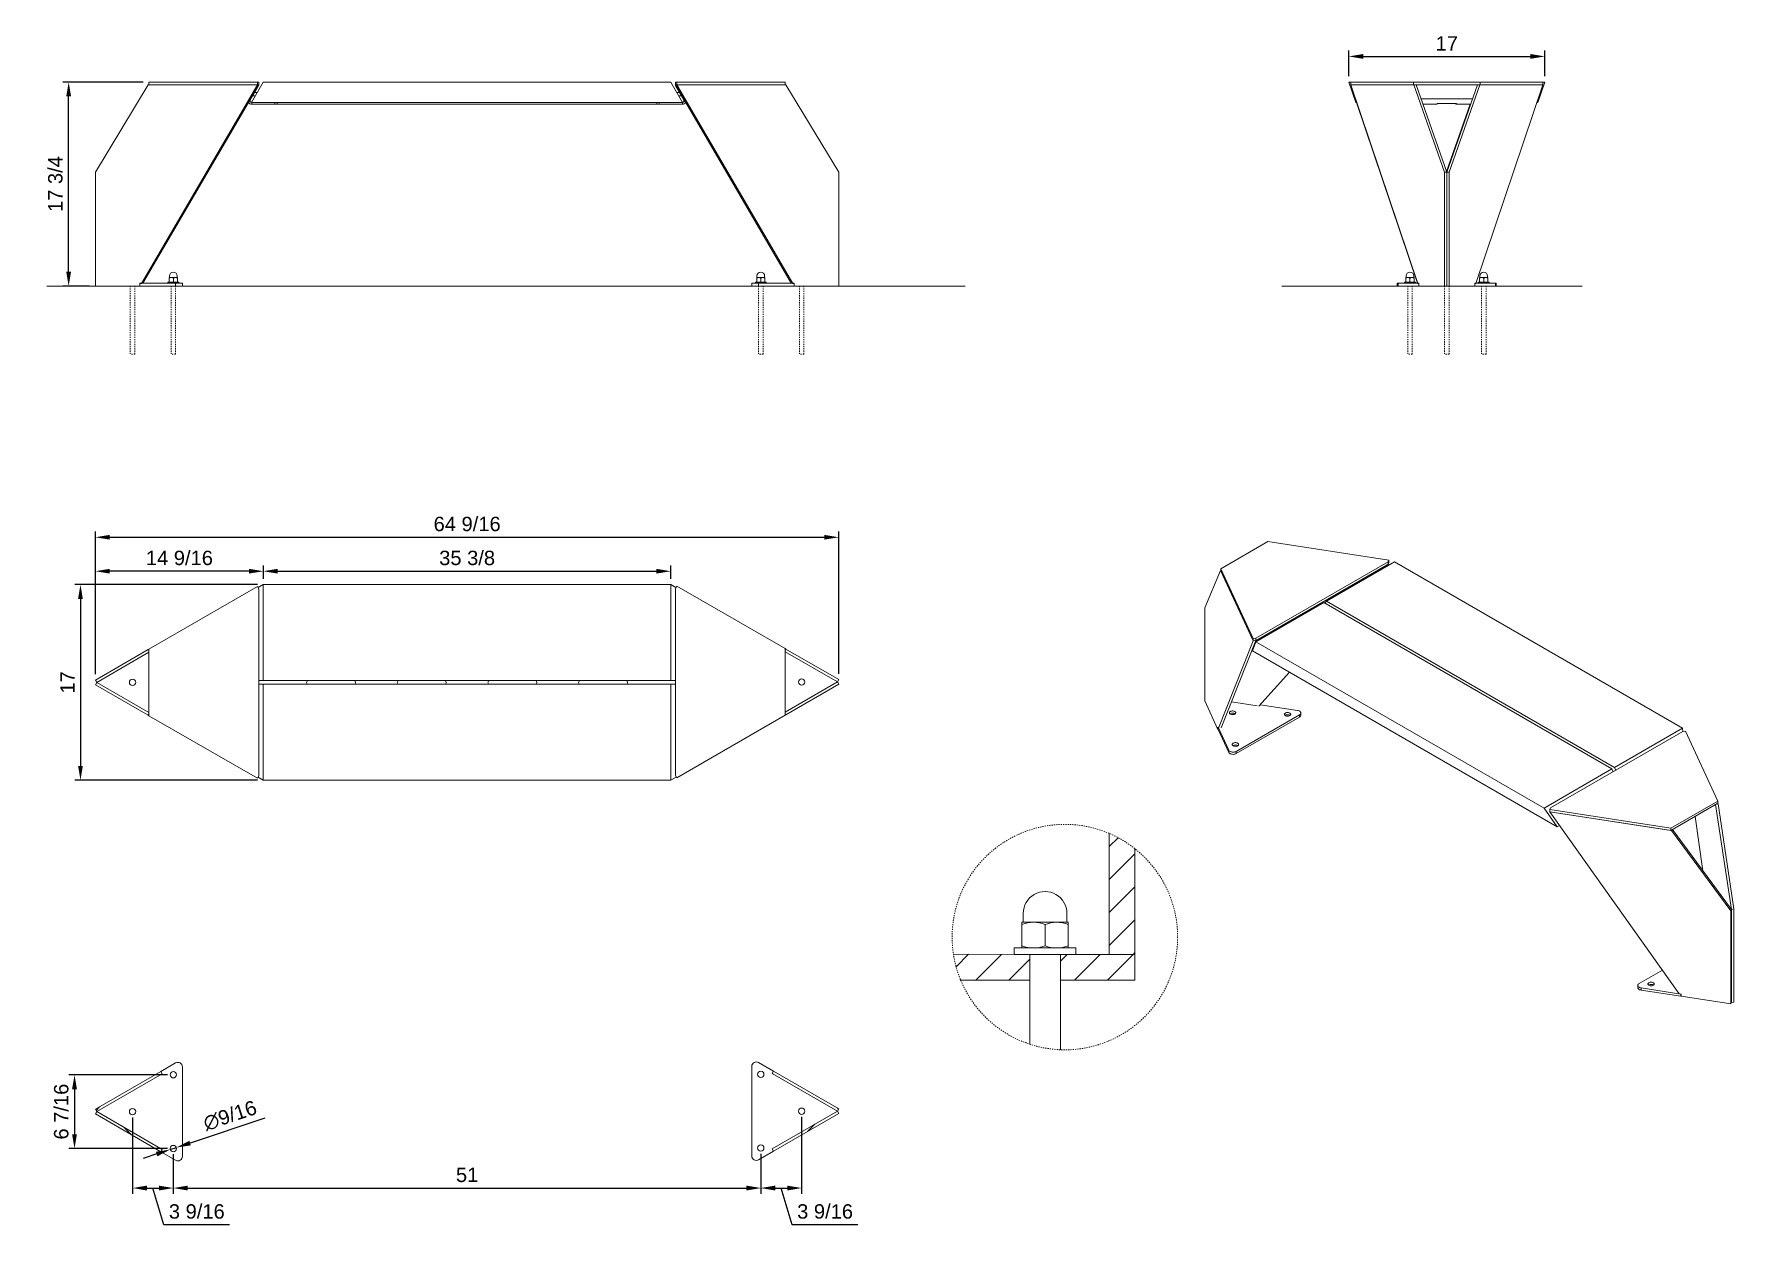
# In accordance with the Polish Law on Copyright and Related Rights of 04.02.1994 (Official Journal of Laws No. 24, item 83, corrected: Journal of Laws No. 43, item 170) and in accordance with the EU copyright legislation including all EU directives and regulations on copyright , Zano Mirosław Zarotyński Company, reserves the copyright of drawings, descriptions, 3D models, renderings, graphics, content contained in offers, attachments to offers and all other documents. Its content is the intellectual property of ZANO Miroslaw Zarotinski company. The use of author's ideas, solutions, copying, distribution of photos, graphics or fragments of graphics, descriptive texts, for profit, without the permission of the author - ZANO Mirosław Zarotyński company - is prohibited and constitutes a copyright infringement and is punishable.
# Model space of a CAD drawing. Header units: inches. Extents: x 1 to 148, y 4 to 108.
import ezdxf

# ---------------------------------------------------------------- set-up
doc = ezdxf.new("R2010")
doc.units = ezdxf.units.IN
doc.linetypes.add('HIDDEN', pattern=[1.905, 1.27, -0.635])
for name, color, linetype, lineweight in [('ZANO_R', 7, 'Continuous', 0), ('ZANO_R_przerywana', 250, 'HIDDEN', 0), ('ZANO_W', 1, 'Continuous', 0)]:
    doc.layers.add(name, color=color, linetype=linetype, lineweight=lineweight)
doc.styles.get("Standard").update_dxf_attribs({"font": 'arial.ttf'})
doc.dimstyles.new('amerykanie', dxfattribs={"dimtxt": 50, "dimasz": 50, "dimexe": 0.5, "dimexo": 0.5, "dimgap": 1, "dimtad": 1, "dimdec": 0, "dimzin": 0, "dimlunit": 5, "dimtxsty": 'Standard', "dimcen": 0.09, "dimclrd": 1, "dimclre": 1, "dimclrt": 1, "dimazin": 0, "dimtfac": 1, "dimtdec": 0, "dimtmove": 0, "dimatfit": 3, "dimfxl": 1, "dimtzin": 0, "dimarcsym": 1})
pattern_1 = [(45, (-6.725, -6.371), (-7.9546, 7.9546), []), (45, (-4.074, -6.371), (-7.9546, 7.9546), []), (45, (-1.422, -6.371), (-7.9546, 7.9546), []), (45, (1.229, -6.371), (-7.9546, 7.9546), [])]
pattern_2 = [(135, (-6.725, -6.371), (-7.9546, -7.9546), []), (135, (-6.725, -3.72), (-7.9546, -7.9546), []), (135, (-6.725, -1.068), (-7.9546, -7.9546), []), (135, (-6.725, 1.583), (-7.9546, -7.9546), [])]

# ---------------------------------------------------------------- blocks, each defined once
blk = doc.blocks.new('*D358')
at = {"layer": 'ZANO_W', "color": 1, "lineweight": -2}
for p, q in [((10.16, 103.71), (3.18, 103.71)), ((3.68, 87.24), (3.68, 102.46)), ((5.5, 85.99), (3.18, 85.99))]:
    blk.add_line(p, q, dxfattribs=at)
at = {"layer": 'ZANO_W', "color": 1}
for points in [[(3.89, 102.46), (3.47, 102.46), (3.68, 103.71)], [(3.47, 87.24), (3.89, 87.24), (3.68, 85.99)]]:
    blk.add_solid(points, dxfattribs=at)
at = {"layer": 'ZANO_W', "color": 1, "insert": (2.53, 94.85), "char_height": 1.25, "attachment_point": 5, "rotation": 90}
blk.add_mtext('17 3/4', dxfattribs=at)
blk = doc.blocks.new('*D359')
at = {"layer": 'ZANO_W', "color": 1, "lineweight": -2}
for p, q in [((20.59, 60.56), (20.59, 61.71)), ((21.84, 61.21), (54.73, 61.21)), ((55.98, 60.56), (55.98, 61.71))]:
    blk.add_line(p, q, dxfattribs=at)
at = {"layer": 'ZANO_W', "color": 1}
for points in [[(21.84, 61.42), (21.84, 61.01), (20.59, 61.21)], [(54.73, 61.01), (54.73, 61.42), (55.98, 61.21)]]:
    blk.add_solid(points, dxfattribs=at)
at = {"layer": 'ZANO_W', "color": 1, "insert": (38.29, 62.36), "char_height": 1.25, "attachment_point": 5}
blk.add_mtext('35 3/8', dxfattribs=at)
blk = doc.blocks.new('*D360')
at = {"layer": 'ZANO_W', "color": 1, "lineweight": -2}
for p, q in [((6, 52.26), (6, 64.66)), ((7.25, 64.16), (69.32, 64.16)), ((70.57, 52.3), (70.57, 64.66))]:
    blk.add_line(p, q, dxfattribs=at)
at = {"layer": 'ZANO_W', "color": 1}
for points in [[(7.25, 64.37), (7.25, 63.96), (6, 64.16)], [(69.32, 63.96), (69.32, 64.37), (70.57, 64.16)]]:
    blk.add_solid(points, dxfattribs=at)
at = {"layer": 'ZANO_W', "color": 1, "insert": (38.29, 65.31), "char_height": 1.25, "attachment_point": 5}
blk.add_mtext('64 9/16', dxfattribs=at)
blk = doc.blocks.new('*D361')
at = {"layer": 'ZANO_W', "color": 1, "lineweight": -2}
for p, q in [((20.09, 60.06), (4.21, 60.06)), ((4.71, 58.81), (4.71, 44.3)), ((20.09, 43.05), (4.21, 43.05))]:
    blk.add_line(p, q, dxfattribs=at)
at = {"layer": 'ZANO_W', "color": 1}
for points in [[(4.91, 58.81), (4.5, 58.81), (4.71, 60.06)], [(4.5, 44.3), (4.91, 44.3), (4.71, 43.05)]]:
    blk.add_solid(points, dxfattribs=at)
at = {"layer": 'ZANO_W', "color": 1, "insert": (3.58, 51.55), "char_height": 1.25, "attachment_point": 5, "rotation": 90}
blk.add_mtext('17', dxfattribs=at)
blk = doc.blocks.new('*D362')
at = {"layer": 'ZANO_W', "color": 1, "lineweight": -2}
for p, q in [((20.73, 13.68), (14.22, 11.53)), ((11.33, 10.58), (10.14, 10.19)), ((12.51, 10.97), (13.04, 11.14))]:
    blk.add_line(p, q, dxfattribs=at)
at = {"layer": 'ZANO_W', "color": 1}
for points in [[(11.39, 10.38), (11.26, 10.77), (12.51, 10.97)], [(14.16, 11.73), (14.29, 11.33), (13.04, 11.14)]]:
    blk.add_solid(points, dxfattribs=at)
at = {"layer": 'ZANO_W', "color": 1, "insert": (17.7, 13.91), "char_height": 1.25, "attachment_point": 5, "rotation": 18.2447}
blk.add_mtext('∅9/16', dxfattribs=at)
blk = doc.blocks.new('*D363')
at = {"layer": 'ZANO_W', "color": 1, "lineweight": -2}
for p, q in [((12.27, 17.46), (3.69, 17.46)), ((4.19, 16.21), (4.19, 12.3)), ((12.27, 11.05), (3.69, 11.05))]:
    blk.add_line(p, q, dxfattribs=at)
at = {"layer": 'ZANO_W', "color": 1}
for points in [[(4.4, 16.21), (3.98, 16.21), (4.19, 17.46)], [(3.98, 12.3), (4.4, 12.3), (4.19, 11.05)]]:
    blk.add_solid(points, dxfattribs=at)
at = {"layer": 'ZANO_W', "color": 1, "insert": (3.04, 14.26), "char_height": 1.25, "attachment_point": 5, "rotation": 90}
blk.add_mtext('6 7/16', dxfattribs=at)
blk = doc.blocks.new('*D364')
at = {"layer": 'ZANO_W', "color": 1, "lineweight": -2}
for p, q in [((9.23, 13.76), (9.23, 7.12)), ((12.77, 10.55), (12.77, 7.12)), ((10.48, 7.62), (11.52, 7.62)), ((11.96, 4.43), (11, 7.62)), ((17.66, 4.43), (11.96, 4.43))]:
    blk.add_line(p, q, dxfattribs=at)
at = {"layer": 'ZANO_W', "color": 1}
for points in [[(10.48, 7.83), (10.48, 7.41), (9.23, 7.62)], [(11.52, 7.41), (11.52, 7.83), (12.77, 7.62)]]:
    blk.add_solid(points, dxfattribs=at)
at = {"layer": 'ZANO_W', "color": 1, "insert": (14.81, 5.58), "char_height": 1.25, "attachment_point": 5}
blk.add_mtext('3 9/16', dxfattribs=at)
blk = doc.blocks.new('*D365')
at = {"layer": 'ZANO_W', "color": 1, "lineweight": -2}
for p, q in [((12.77, 10.55), (12.77, 7.12)), ((63.8, 10.59), (63.8, 7.12)), ((14.02, 7.62), (62.55, 7.62))]:
    blk.add_line(p, q, dxfattribs=at)
at = {"layer": 'ZANO_W', "color": 1}
for points in [[(14.02, 7.83), (14.02, 7.41), (12.77, 7.62)], [(62.55, 7.41), (62.55, 7.83), (63.8, 7.62)]]:
    blk.add_solid(points, dxfattribs=at)
at = {"layer": 'ZANO_W', "color": 1, "insert": (38.29, 8.76), "char_height": 1.25, "attachment_point": 5}
blk.add_mtext('51', dxfattribs=at)
blk = doc.blocks.new('*D366')
at = {"layer": 'ZANO_W', "color": 1, "lineweight": -2}
for p, q in [((67.34, 13.8), (67.34, 7.12)), ((63.8, 10.59), (63.8, 7.12)), ((65.05, 7.62), (66.09, 7.62)), ((66.53, 4.43), (65.57, 7.62)), ((72.23, 4.43), (66.53, 4.43))]:
    blk.add_line(p, q, dxfattribs=at)
at = {"layer": 'ZANO_W', "color": 1}
for points in [[(65.05, 7.83), (65.05, 7.41), (63.8, 7.62)], [(66.09, 7.41), (66.09, 7.83), (67.34, 7.62)]]:
    blk.add_solid(points, dxfattribs=at)
at = {"layer": 'ZANO_W', "color": 1, "insert": (69.38, 5.58), "char_height": 1.25, "attachment_point": 5}
blk.add_mtext('3 9/16', dxfattribs=at)
blk = doc.blocks.new('*D367')
at = {"layer": 'ZANO_W', "color": 1, "lineweight": -2}
for p, q in [((114.88, 104.21), (114.88, 106.44)), ((131.89, 104.21), (131.89, 106.44)), ((116.13, 105.94), (130.64, 105.94))]:
    blk.add_line(p, q, dxfattribs=at)
at = {"layer": 'ZANO_W', "color": 1}
for points in [[(116.13, 106.15), (116.13, 105.73), (114.88, 105.94)], [(130.64, 105.73), (130.64, 106.15), (131.89, 105.94)]]:
    blk.add_solid(points, dxfattribs=at)
at = {"layer": 'ZANO_W', "color": 1, "insert": (123.38, 107.07), "char_height": 1.25, "attachment_point": 5}
blk.add_mtext('17', dxfattribs=at)
blk = doc.blocks.new('*D368')
at = {"layer": 'ZANO_W', "color": 1, "lineweight": -2}
for p, q in [((6, 52.26), (6, 61.71)), ((19.34, 61.21), (7.25, 61.21)), ((20.59, 60.56), (20.59, 61.71))]:
    blk.add_line(p, q, dxfattribs=at)
at = {"layer": 'ZANO_W', "color": 1}
for points in [[(7.25, 61.42), (7.25, 61.01), (6, 61.21)], [(19.34, 61.01), (19.34, 61.42), (20.59, 61.21)]]:
    blk.add_solid(points, dxfattribs=at)
at = {"layer": 'ZANO_W', "color": 1, "insert": (13.3, 62.36), "char_height": 1.25, "attachment_point": 5}
blk.add_mtext('14 9/16', dxfattribs=at)

msp = doc.modelspace()

# ---------------------------------------------------------------- hatches: boundary and pattern name
at = {"layer": 'ZANO_R'}
h = msp.add_hatch(dxfattribs=at)
h.set_pattern_fill('DIN 201 stal i żeliwo stalowe', color=256, scale=0.590528, style=0, pattern_type=2)
h.set_pattern_definition(pattern_1)
h.paths.add_polyline_path([(11.80105, 17.53871), (11.68294, 17.74328), (6.00239, 14.46361), (6.1205, 14.25905)], flags=0)
h = msp.add_hatch(dxfattribs=at)
h.set_pattern_fill('DIN 201 stal i żeliwo stalowe', color=256, scale=0.590528, angle=90, style=0, pattern_type=2)
h.set_pattern_definition(pattern_2)
h.paths.add_polyline_path([(64.88884, 17.78265), (64.77074, 17.57808), (70.45129, 14.29842), (70.56939, 14.50298)], flags=0)
h = msp.add_hatch(dxfattribs=at)
h.set_pattern_fill('DIN 201 stal i żeliwo stalowe', color=256, scale=0.590528, angle=90, style=0, pattern_type=2)
h.set_pattern_definition(pattern_2)
h.paths.add_polyline_path([(11.68294, 10.77481), (11.80105, 10.97938), (6.1205, 14.25905), (6.00239, 14.05448)], flags=0)
h = msp.add_hatch(dxfattribs=at)
h.set_pattern_fill('DIN 201 stal i żeliwo stalowe', color=256, scale=0.590528, style=0, pattern_type=2)
h.set_pattern_definition(pattern_1)
h.paths.add_polyline_path([(64.77074, 11.01875), (64.88884, 10.81418), (70.56939, 14.09385), (70.45129, 14.29842)], flags=0)

# ---------------------------------------------------------------- linework, layer by layer
for p, q in [((10.59796, 103.47078), (6.00239, 95.8923)), ((10.00293, 86.22323), (20.07794, 103.47078)), ((10.12344, 86.22735), (20.19604, 103.47078)), ((20.07794, 103.47078), (10.59796, 103.47078)), ((10.65702, 103.70699), (10.65702, 103.47078)), ((10.65702, 103.70699), (20.07794, 103.70699)), ((10.65702, 103.47078), (20.07794, 103.47078)), ((20.17258, 103.40831), (19.4484, 102.17249)), ((20.58935, 103.70699), (19.56652, 101.9354)), ((20.07794, 103.70699), (20.07794, 103.47078)), ((20.07794, 103.70699), (20.19604, 103.70699)), ((20.07794, 103.47078), (20.19604, 103.47078)), ((20.17258, 103.40831), (20.16288, 103.414)), ((20.19604, 103.70699), (20.19604, 103.47078)), ((55.98244, 103.70699), (20.58935, 103.70699)), ((57.00527, 101.9354), (55.98244, 103.70699)), ((56.37575, 103.70699), (56.37575, 103.47078)), ((56.37575, 103.70699), (56.49385, 103.70699)), ((66.44835, 86.22735), (56.37575, 103.47078)), ((56.37575, 103.47078), (56.49385, 103.47078)), ((56.39921, 103.40831), (56.40891, 103.414)), ((56.39921, 103.40831), (57.12339, 102.17249)), ((56.49385, 103.70699), (56.49385, 103.47078)), ((56.49385, 103.70699), (65.91477, 103.70699)), ((66.56886, 86.22323), (56.49385, 103.47078)), ((56.49385, 103.47078), (65.97383, 103.47078)), ((56.49385, 103.47078), (65.91477, 103.47078)), ((65.91477, 103.70699), (65.91477, 103.47078)), ((65.97383, 103.47078), (70.56939, 95.8923)), ((114.87975, 103.70699), (115.05228, 103.70699)), ((115.48976, 101.9354), (114.87975, 103.70699)), ((115.05228, 103.70699), (115.05228, 103.47078)), ((115.05228, 103.70699), (120.49145, 103.70699)), ((120.86909, 86.22323), (115.05228, 103.47078)), ((115.05228, 103.47078), (120.52555, 103.47078)), ((115.05228, 103.47078), (120.49145, 103.47078)), ((120.49145, 103.70699), (120.49145, 103.47078)), ((120.49145, 103.70699), (126.27528, 103.70699)), ((120.52555, 103.47078), (123.1788, 95.8923)), ((120.62783, 103.47078), (120.52555, 103.47078)), ((120.62783, 103.47078), (126.1389, 103.47078)), ((120.73011, 103.47078), (123.38336, 95.8923)), ((126.03662, 103.47078), (123.38336, 95.8923)), ((126.24118, 103.47078), (123.58793, 95.8923)), ((125.89764, 86.22323), (131.71445, 103.47078)), ((126.24118, 103.47078), (126.1389, 103.47078)), ((131.71445, 103.47078), (126.24118, 103.47078)), ((126.27528, 103.70699), (126.27528, 103.47078)), ((126.27528, 103.70699), (131.71445, 103.70699)), ((126.27528, 103.47078), (131.71445, 103.47078)), ((131.88697, 103.70699), (131.27697, 101.9354)), ((131.71445, 103.70699), (131.88697, 103.70699)), ((131.71445, 103.70699), (131.71445, 103.47078)), ((19.4484, 102.17249), (19.4404, 102.17718)), ((19.66148, 102.50725), (19.4677, 102.17161)), ((57.00527, 101.9354), (19.56652, 101.9354)), ((19.58427, 101.9354), (19.58427, 101.77793)), ((19.66148, 102.50725), (19.83422, 102.80645)), ((19.66148, 102.50725), (19.89668, 102.50725)), ((19.83422, 102.80645), (20.06942, 102.80645)), ((21.59363, 101.77793), (21.59363, 101.9354)), ((21.79047, 101.9354), (21.79047, 101.77793)), ((54.78132, 101.77793), (54.78132, 101.9354)), ((54.97816, 101.9354), (54.97816, 101.77793)), ((56.50237, 102.80645), (56.73757, 102.80645)), ((56.67511, 102.50725), (56.91031, 102.50725)), ((56.91031, 102.50725), (56.73757, 102.80645)), ((56.91031, 102.50725), (57.10409, 102.17161)), ((56.98752, 101.9354), (56.98752, 101.77793)), ((57.12339, 102.17249), (57.13139, 102.17718)), ((115.57009, 101.9354), (115.48976, 101.9354)), ((120.82833, 86.22735), (115.53072, 101.9354)), ((121.15677, 102.25211), (125.60996, 102.25211)), ((131.27697, 101.9354), (131.19663, 101.9354)), ((21.59363, 101.77793), (19.58427, 101.77793)), ((21.79047, 101.77793), (21.59363, 101.77793)), ((21.79047, 101.77793), (54.78132, 101.77793)), ((54.97816, 101.77793), (54.78132, 101.77793)), ((54.97816, 101.77793), (56.98752, 101.77793)), ((121.32278, 101.77793), (122.55662, 101.77793)), ((122.55662, 101.85666), (124.2101, 101.85666)), ((122.55662, 101.85666), (122.55662, 101.77793)), ((125.40458, 101.77793), (123.36368, 95.94852)), ((124.17073, 101.85666), (124.17073, 101.77793)), ((124.2101, 101.77793), (124.17073, 101.77793)), ((124.2101, 101.77793), (124.2101, 101.85666)), ((124.2101, 101.77793), (125.44394, 101.77793)), ((6.00239, 95.8923), (6.00239, 85.98702)), ((70.56939, 95.8923), (70.56939, 85.98702)), ((123.1788, 95.8923), (123.1788, 85.98702)), ((123.38336, 95.8923), (123.1788, 95.8923)), ((123.58793, 95.8923), (123.38336, 95.8923)), ((123.38336, 95.8923), (123.38336, 85.98702)), ((123.58793, 95.8923), (123.58793, 85.98702)), ((6.00239, 85.98702), (9.86495, 85.98702)), ((10.00293, 86.22323), (9.86495, 86.22323)), ((9.86495, 86.22323), (9.86495, 85.98702)), ((9.86495, 85.98702), (9.98305, 85.98702)), ((9.87575, 86.22735), (9.87575, 85.99114)), ((9.87575, 86.22735), (12.97081, 86.22735)), ((9.87575, 85.99114), (12.97081, 85.99114)), ((9.98305, 85.99114), (9.98305, 85.98702)), ((12.30154, 86.32577), (12.30154, 86.22735)), ((13.24639, 86.32577), (12.30154, 86.32577)), ((12.41965, 86.68781), (12.41965, 86.71945)), ((12.5968, 86.71945), (12.41965, 86.71945)), ((12.41965, 86.68781), (12.41965, 86.35741)), ((12.41965, 86.32577), (12.41965, 86.35741)), ((12.43933, 86.85724), (12.43933, 86.7293)), ((12.95112, 86.71945), (12.5968, 86.71945)), ((12.77396, 86.68781), (12.77396, 86.35741)), ((13.12828, 86.71945), (12.95112, 86.71945)), ((12.97081, 85.99114), (12.97081, 86.22735)), ((12.97081, 86.22735), (13.56133, 86.22735)), ((13.56133, 85.99114), (12.97081, 85.99114)), ((13.1086, 86.7293), (13.1086, 86.85724)), ((13.12828, 86.68781), (13.12828, 86.71945)), ((13.12828, 86.68781), (13.12828, 86.35741)), ((13.12828, 86.32577), (13.12828, 86.35741)), ((13.24639, 86.22735), (13.24639, 86.32577)), ((13.56133, 86.22735), (13.56133, 85.99114)), ((63.01045, 85.99114), (63.01045, 86.22735)), ((63.01045, 86.22735), (63.60098, 86.22735)), ((63.60098, 85.99114), (63.01045, 85.99114)), ((63.3254, 86.32577), (63.3254, 86.22735)), ((64.27025, 86.32577), (63.3254, 86.32577)), ((63.44351, 86.68781), (63.44351, 86.71945)), ((63.62067, 86.71945), (63.44351, 86.71945)), ((63.44351, 86.68781), (63.44351, 86.35741)), ((63.44351, 86.32577), (63.44351, 86.35741)), ((63.46319, 86.85724), (63.46319, 86.7293)), ((63.60098, 86.22735), (63.60098, 85.99114)), ((63.60098, 86.22735), (66.69603, 86.22735)), ((63.60098, 85.99114), (66.69603, 85.99114)), ((63.97498, 86.71945), (63.62067, 86.71945)), ((63.79783, 86.68781), (63.79783, 86.35741)), ((64.15214, 86.71945), (63.97498, 86.71945)), ((64.13246, 86.7293), (64.13246, 86.85724)), ((64.15214, 86.68781), (64.15214, 86.71945)), ((64.15214, 86.68781), (64.15214, 86.35741)), ((64.15214, 86.32577), (64.15214, 86.35741)), ((64.27025, 86.22735), (64.27025, 86.32577)), ((66.56886, 86.22323), (66.70684, 86.22323)), ((66.58874, 85.99114), (66.58874, 85.98702)), ((66.58874, 85.98702), (66.70684, 85.98702)), ((66.69603, 86.22735), (66.69603, 85.99114)), ((66.70684, 86.22323), (66.70684, 85.98702)), ((70.56939, 85.98702), (66.70684, 85.98702)), ((119.06347, 86.22735), (119.06347, 85.99114)), ((119.06347, 86.22735), (119.10284, 86.22735)), ((119.10284, 85.99114), (119.06347, 85.99114)), ((119.10284, 86.22735), (119.10284, 85.99114)), ((119.10284, 86.22735), (119.15558, 86.22735)), ((119.15558, 85.99114), (119.10284, 85.99114)), ((119.15558, 86.22735), (119.15558, 85.99114)), ((119.15558, 86.22735), (120.94251, 86.22735)), ((119.15558, 85.99114), (120.94251, 85.99114)), ((119.70599, 86.32577), (119.70599, 86.22735)), ((120.65083, 86.32577), (119.70599, 86.32577)), ((119.82409, 86.68781), (119.82409, 86.71945)), ((120.00125, 86.71945), (119.82409, 86.71945)), ((119.82409, 86.68781), (119.82409, 86.35741)), ((119.82409, 86.32577), (119.82409, 86.35741)), ((119.84378, 86.85724), (119.84378, 86.7293)), ((120.35557, 86.71945), (120.00125, 86.71945)), ((120.17841, 86.68781), (120.17841, 86.35741)), ((120.53273, 86.71945), (120.35557, 86.71945)), ((120.51304, 86.7293), (120.51304, 86.85724)), ((120.53273, 86.68781), (120.53273, 86.71945)), ((120.53273, 86.68781), (120.53273, 86.35741)), ((120.53273, 86.32577), (120.53273, 86.35741)), ((120.65083, 86.22735), (120.65083, 86.32577)), ((120.86909, 86.22323), (120.94875, 86.22323)), ((120.90938, 85.99114), (120.90938, 85.98702)), ((120.90938, 85.98702), (120.94875, 85.98702)), ((120.94251, 86.22735), (120.94251, 85.99114)), ((120.94251, 85.99114), (120.94875, 85.99114)), ((120.94875, 86.22323), (120.94875, 85.98702)), ((123.1788, 85.98702), (120.94875, 85.98702)), ((123.38336, 85.98702), (123.1788, 85.98702)), ((123.58793, 85.98702), (123.38336, 85.98702)), ((123.58793, 85.98702), (125.81797, 85.98702)), ((125.89764, 86.22323), (125.81797, 86.22323)), ((125.81797, 86.22323), (125.81797, 85.98702)), ((125.81797, 85.99114), (125.82421, 85.99114)), ((125.82421, 86.22735), (125.82421, 85.99114)), ((125.82421, 86.22735), (127.61114, 86.22735)), ((125.82421, 85.99114), (127.61114, 85.99114)), ((126.1159, 86.32577), (126.1159, 86.22735)), ((127.06074, 86.32577), (126.1159, 86.32577)), ((126.234, 86.68781), (126.234, 86.71945)), ((126.41116, 86.71945), (126.234, 86.71945)), ((126.234, 86.68781), (126.234, 86.35741)), ((126.234, 86.32577), (126.234, 86.35741)), ((126.25369, 86.85724), (126.25369, 86.7293)), ((126.76548, 86.71945), (126.41116, 86.71945)), ((126.58832, 86.68781), (126.58832, 86.35741)), ((126.94263, 86.71945), (126.76548, 86.71945)), ((126.92295, 86.7293), (126.92295, 86.85724)), ((126.94263, 86.68781), (126.94263, 86.71945)), ((126.94263, 86.68781), (126.94263, 86.35741)), ((126.94263, 86.32577), (126.94263, 86.35741)), ((127.06074, 86.22735), (127.06074, 86.32577)), ((127.61114, 85.99114), (127.61114, 86.22735)), ((127.61114, 86.22735), (127.66389, 86.22735)), ((127.66389, 85.99114), (127.61114, 85.99114)), ((127.66389, 85.99114), (127.66389, 86.22735)), ((107.8324, 63.78554), (103.74262, 61.42456)), ((118.34007, 62.16017), (107.8324, 63.78554)), ((106.7863, 55.3939), (118.27893, 62.02846)), ((118.82369, 62.02184), (112.92208, 58.61491)), ((118.27893, 62.02846), (118.34007, 62.16017)), ((118.27893, 62.02846), (118.27893, 61.83558)), ((118.34007, 62.16017), (118.34007, 61.9673)), ((118.82369, 62.02184), (143.85038, 47.57423)), ((103.72497, 61.26971), (102.35154, 58.04057)), ((103.72497, 61.26971), (103.74262, 61.27243)), ((106.55814, 55.16573), (103.72497, 61.26971)), ((103.74262, 61.42456), (106.55814, 55.35861)), ((103.74262, 61.42456), (103.74262, 61.23168)), ((103.74262, 61.23168), (106.55814, 55.16573)), ((106.7863, 55.20103), (118.27893, 61.83558)), ((118.19518, 61.75538), (106.83687, 55.19837)), ((118.19518, 61.75538), (118.00891, 61.55148)), ((118.03297, 61.56537), (118.27893, 61.83558)), ((118.19518, 61.75538), (118.17779, 61.77719)), ((118.27893, 61.83558), (118.34007, 61.9673)), ((20.07794, 59.88435), (10.65702, 54.44518)), ((20.19604, 59.67978), (20.07794, 59.88435)), ((20.13483, 59.7858), (20.58935, 60.05688)), ((20.19604, 43.42675), (20.19604, 59.67978)), ((20.58935, 60.05688), (20.58935, 51.71074)), ((20.58935, 60.05688), (55.98244, 60.05688)), ((55.98244, 51.71074), (55.98244, 60.05688)), ((55.98244, 60.05688), (56.42005, 59.79589)), ((56.49385, 59.92372), (56.37575, 59.71915)), ((56.37575, 59.71915), (56.37575, 43.46612)), ((65.91477, 54.48455), (56.49385, 59.92372)), ((102.35154, 58.04057), (102.35154, 49.9525)), ((112.69938, 58.48635), (106.79777, 55.07942)), ((137.72607, 44.03875), (112.69938, 58.48635)), ((112.92208, 58.61491), (112.79352, 58.432)), ((112.92208, 58.61491), (137.94877, 44.16731)), ((103.54714, 47.56951), (106.55814, 55.16573)), ((103.77602, 47.60662), (106.7863, 55.20103)), ((106.79777, 55.07942), (106.50586, 54.29938)), ((106.55814, 55.35861), (106.7863, 55.3939)), ((106.55814, 55.35861), (106.55814, 55.16573)), ((106.55814, 55.16573), (106.7863, 55.20103)), ((106.6204, 54.65553), (106.58679, 54.69768)), ((106.83687, 55.19837), (106.6204, 54.65553)), ((106.6443, 54.66933), (106.6204, 54.65553)), ((106.7863, 55.3939), (106.7863, 55.20103)), ((131.82446, 40.63182), (106.79777, 55.07942)), ((106.83687, 55.19837), (106.81948, 55.22018)), ((10.59796, 54.41108), (6.00239, 51.75783)), ((10.65702, 54.17243), (6.1205, 51.55327)), ((10.65702, 54.44518), (10.59796, 54.41108)), ((10.65702, 54.3088), (10.59796, 54.41108)), ((10.65702, 54.44518), (10.65702, 48.66135)), ((65.91477, 54.48455), (65.97383, 54.45045)), ((65.91477, 48.70072), (65.91477, 54.48455)), ((65.97383, 54.45045), (65.91477, 54.34817)), ((65.91477, 54.21179), (70.45129, 51.59264)), ((65.97383, 54.45045), (70.56939, 51.7972)), ((132.97905, 39.01673), (106.50586, 54.29938)), ((6.1205, 51.55327), (6.00239, 51.75783)), ((20.58935, 51.71074), (20.19604, 51.71074)), ((20.58935, 51.71074), (55.98244, 51.71074)), ((56.37575, 51.71074), (55.98244, 51.71074)), ((70.56939, 51.7972), (70.45129, 51.59264)), ((107.0444, 49.49342), (109.72662, 52.44008)), ((6.00239, 51.3487), (6.1205, 51.55327)), ((10.59796, 48.69545), (6.00239, 51.3487)), ((10.65702, 48.93411), (6.1205, 51.55327)), ((20.19604, 51.39579), (20.58935, 51.39579)), ((20.58935, 51.39579), (20.58935, 43.04966)), ((55.98244, 51.39579), (20.58935, 51.39579)), ((55.98244, 43.04966), (55.98244, 51.39579)), ((55.98244, 51.39579), (56.37575, 51.39579)), ((65.91477, 48.97348), (70.45129, 51.59264)), ((65.97383, 48.73482), (70.56939, 51.38807)), ((70.45129, 51.59264), (70.56939, 51.38807)), ((10.59796, 48.69545), (10.65702, 48.79773)), ((65.91477, 48.8371), (65.97383, 48.73482)), ((65.91477, 48.70072), (65.97383, 48.73482)), ((102.35154, 49.9525), (103.5059, 47.46548)), ((106.89988, 49.51577), (104.66952, 49.86077)), ((105.09276, 45.56003), (110.58958, 48.73328)), ((110.41309, 49.11351), (107.15705, 49.61717)), ((110.58958, 48.5404), (110.58958, 48.73328)), ((110.70489, 48.70111), (110.70489, 48.89398)), ((10.65702, 48.66135), (10.59796, 48.69545)), ((10.65702, 48.66135), (20.07794, 43.22218)), ((56.49385, 43.26155), (65.91477, 48.70072)), ((103.54714, 47.56951), (103.5059, 47.65835)), ((103.5059, 47.65835), (103.5059, 47.46548)), ((103.5059, 47.46548), (103.50913, 47.46598)), ((103.50913, 47.65476), (104.43411, 45.66191)), ((103.50913, 47.65476), (103.50913, 47.46188)), ((103.50913, 47.46188), (104.43411, 45.46904)), ((105.09276, 45.36716), (110.58958, 48.5404)), ((143.88968, 47.27583), (132.39705, 40.64127)), ((137.94877, 44.16731), (143.85038, 47.57423)), ((143.85038, 47.57423), (143.89156, 47.27612)), ((144.11785, 47.31112), (143.88968, 47.27583)), ((146.93337, 41.24517), (144.11785, 47.31112)), ((104.43411, 45.46904), (104.43411, 45.66191)), ((105.09276, 45.56003), (105.09276, 45.36716)), ((20.07794, 43.22218), (20.19604, 43.42675)), ((20.58935, 43.04966), (20.13483, 43.32073)), ((55.98244, 43.04966), (20.58935, 43.04966)), ((56.45387, 43.33081), (55.98244, 43.04966)), ((56.37575, 43.46612), (56.49385, 43.26155)), ((131.82446, 40.63182), (137.72607, 44.03875)), ((137.72607, 44.03875), (137.82785, 43.77641)), ((138.05056, 43.90497), (137.94877, 44.16731)), ((132.97905, 39.01673), (131.82446, 40.63182)), ((132.39705, 40.64127), (132.33592, 40.50955)), ((132.33592, 40.50955), (142.84359, 38.88419)), ((132.33592, 40.50955), (132.33592, 40.31668)), ((143.57313, 24.49514), (132.33592, 40.31668)), ((132.33592, 40.31668), (142.90945, 38.68112)), ((132.33592, 40.31668), (142.84359, 38.69131)), ((142.84359, 38.88419), (146.93337, 41.24517)), ((142.84359, 38.69131), (146.93337, 41.05229)), ((145.6305, 35.19015), (144.9408, 39.90201)), ((146.72952, 40.93461), (148.09628, 31.83184)), ((146.95102, 41.01427), (146.83694, 40.99662)), ((146.93337, 41.24517), (146.93337, 41.05229)), ((146.93337, 41.05229), (146.95102, 41.01427)), ((146.95102, 41.01427), (148.32444, 31.86714)), ((94.05904, 38.43106), (94.05904, 27.9223)), ((133.17773, 39.13143), (132.97905, 39.01673)), ((142.84359, 38.88419), (142.84359, 38.69131)), ((142.94002, 38.74698), (142.90945, 38.68112)), ((142.90945, 38.68112), (148.03514, 31.70013)), ((142.99545, 38.77898), (148.09628, 31.83184)), ((94.05904, 37.28423), (94.83372, 38.05892)), ((96.28762, 37.10512), (96.28762, 27.9223)), ((94.05904, 34.42519), (96.28762, 36.65378)), ((94.05904, 31.56615), (96.28762, 33.79474)), ((86.59328, 31.48804), (86.59328, 30.76375)), ((90.38187, 30.76375), (90.38187, 31.48804)), ((148.09628, 31.83184), (148.03514, 31.70013)), ((148.03514, 31.70013), (148.03514, 23.61206)), ((148.32444, 31.86714), (148.09628, 31.83184)), ((148.09628, 31.83184), (148.09628, 23.74377)), ((148.32444, 31.86714), (148.32444, 23.77907)), ((86.48185, 30.52889), (86.48185, 30.70804)), ((87.4847, 30.70804), (86.48185, 30.70804)), ((86.48185, 30.52889), (86.97317, 30.65887)), ((86.48185, 30.52889), (86.48185, 28.65859)), ((86.97317, 30.65887), (87.4847, 30.70804)), ((89.49043, 30.70804), (87.4847, 30.70804)), ((88.48757, 30.52889), (88.9789, 30.65887)), ((88.48757, 30.52889), (88.48757, 28.65859)), ((88.9789, 30.65887), (89.49043, 30.70804)), ((90.4933, 30.70804), (89.49043, 30.70804)), ((90.4933, 30.52889), (90.4933, 30.70804)), ((90.4933, 30.52889), (90.4933, 28.65859)), ((94.05904, 28.70711), (96.28762, 30.9357)), ((85.81327, 28.47945), (85.81327, 27.92231)), ((91.16187, 28.47945), (85.81327, 28.47945)), ((86.48185, 28.47945), (86.48185, 28.65859)), ((87.99625, 28.52862), (87.4847, 28.47945)), ((88.48757, 28.65859), (87.99625, 28.52862)), ((90.00196, 28.52862), (89.49043, 28.47945)), ((90.4933, 28.65859), (90.00196, 28.52862)), ((90.4933, 28.47945), (90.4933, 28.65859)), ((91.16187, 27.92231), (91.16187, 28.47945)), ((96.13327, 27.9223), (96.28762, 28.07666)), ((80.53009, 27.9273), (87.15042, 27.9223)), ((80.76079, 26.84503), (81.84282, 27.92705)), ((82.46852, 25.69372), (84.6993, 27.9245)), ((85.32756, 25.69372), (87.15042, 27.51658)), ((91.16187, 27.92231), (85.81327, 27.92231)), ((87.15042, 25.69372), (87.15042, 27.9223)), ((87.15042, 27.9223), (87.15042, 20.12033)), ((89.82473, 25.69372), (89.82473, 27.9223)), ((89.82473, 27.9223), (96.28762, 27.9223)), ((89.82473, 27.9223), (89.82473, 19.63795)), ((89.82473, 27.33184), (90.41519, 27.9223)), ((91.04564, 25.69372), (93.27423, 27.9223)), ((93.90468, 25.69372), (96.13327, 27.9223)), ((96.28762, 27.9223), (94.05904, 27.9223)), ((87.15042, 25.69372), (81.10987, 25.69372)), ((96.28762, 25.69372), (89.82473, 25.69372)), ((139.9711, 25.23007), (139.9711, 25.03719)), ((142.10808, 26.55786), (140.08641, 25.39077)), ((140.93046, 25.26733), (140.90615, 25.25127)), ((140.26289, 25.01054), (143.71497, 24.47656)), ((140.26289, 25.01054), (140.26289, 24.81767)), ((140.26289, 24.81767), (143.71497, 24.28368)), ((143.57313, 24.49514), (143.72703, 24.47133)), ((143.71497, 24.47656), (143.71497, 24.28368)), ((143.71497, 24.28368), (143.72703, 24.30966)), ((143.72703, 24.47133), (143.72703, 24.27845)), ((148.03514, 23.61206), (143.72703, 24.27845)), ((148.09628, 23.74377), (148.03514, 23.61206)), ((148.09628, 23.94002), (148.09628, 23.74714)), ((148.32444, 23.77907), (148.09628, 23.74377)), ((6.00239, 14.46361), (11.68294, 17.74328)), ((12.97081, 18.48683), (11.68294, 17.74328)), ((11.68294, 17.74328), (11.80105, 17.53871)), ((13.56133, 10.37221), (13.56133, 18.14588)), ((63.01045, 18.18525), (63.01045, 10.41158)), ((64.88884, 17.78265), (63.60098, 18.52619)), ((64.77074, 17.57808), (64.88884, 17.78265)), ((70.56939, 14.50298), (64.88884, 17.78265)), ((6.1205, 14.25905), (11.80105, 17.53871)), ((70.45129, 14.29842), (64.77074, 17.57808)), ((6.1205, 14.25905), (6.00239, 14.46361)), ((6.00239, 14.05448), (6.1205, 14.25905)), ((6.00239, 14.05448), (11.68294, 10.77481)), ((6.1205, 14.25905), (11.80105, 10.97938)), ((70.45129, 14.29842), (64.77074, 11.01875)), ((70.56939, 14.09385), (64.88884, 10.81418)), ((70.56939, 14.50298), (70.45129, 14.29842)), ((70.45129, 14.29842), (70.56939, 14.09385)), ((11.80105, 10.97938), (11.68294, 10.77481)), ((11.68294, 10.77481), (12.97081, 10.03127)), ((63.60098, 10.07064), (64.88884, 10.81418)), ((64.88884, 10.81418), (64.77074, 11.01875))]:
    msp.add_line(p, q, dxfattribs=at)
for points in [[(1.77659, 85.98702), (81.53606, 85.98702)], [(12.30154, 86.22735), (13.24639, 86.22735)], [(63.3254, 86.22735), (64.27025, 86.22735)], [(109.0505, 85.98702), (135.13621, 85.98702)], [(119.70599, 86.22735), (120.65083, 86.22735)], [(126.1159, 86.22735), (127.06074, 86.22735)], [(96.28762, 27.9223), (96.28762, 25.69372)]]:
    msp.add_lwpolyline(points, dxfattribs=at)
at = {"layer": 'ZANO_R', "flags": 128}
for points in [[(12.41965, 86.68781), (12.50644, 86.71077), (12.5968, 86.71945)], [(12.77396, 86.35741), (12.68717, 86.33445), (12.5968, 86.32577)], [(12.77396, 86.68781), (12.86076, 86.71077), (12.95112, 86.71945)], [(13.12828, 86.35741), (13.04149, 86.33445), (12.95112, 86.32577)], [(63.44351, 86.68781), (63.5303, 86.71077), (63.62067, 86.71945)], [(63.79783, 86.35741), (63.71103, 86.33445), (63.62067, 86.32577)], [(63.79783, 86.68781), (63.88462, 86.71077), (63.97498, 86.71945)], [(64.15214, 86.35741), (64.06535, 86.33445), (63.97498, 86.32577)], [(119.82409, 86.68781), (119.91089, 86.71077), (120.00125, 86.71945)], [(120.17841, 86.35741), (120.09161, 86.33445), (120.00125, 86.32577)], [(120.17841, 86.68781), (120.2652, 86.71077), (120.35557, 86.71945)], [(120.53273, 86.35741), (120.44593, 86.33445), (120.35557, 86.32577)], [(126.234, 86.68781), (126.3208, 86.71077), (126.41116, 86.71945)], [(126.58832, 86.35741), (126.50152, 86.33445), (126.41116, 86.32577)], [(126.58832, 86.68781), (126.67511, 86.71077), (126.76548, 86.71945)], [(126.94263, 86.35741), (126.85584, 86.33445), (126.76548, 86.32577)], [(104.58415, 48.80191), (104.6324, 48.77969), (104.688, 48.76424), (104.74816, 48.75631), (104.80987, 48.75631), (104.87003, 48.76424), (104.92563, 48.77969), (104.97388, 48.80191), (105.01235, 48.82976), (105.03913, 48.86186), (105.05286, 48.89659), (105.05286, 48.93221), (105.03913, 48.96694), (105.01235, 48.99904), (104.97388, 49.02689), (104.92563, 49.0491), (104.87003, 49.06456), (104.80987, 49.07249), (104.74816, 49.07249), (104.688, 49.06456), (104.6324, 49.0491), (104.58415, 49.02689), (104.54567, 48.99904), (104.5189, 48.96694), (104.50517, 48.93221), (104.50517, 48.89659), (104.5189, 48.86186), (104.54567, 48.82976), (104.58415, 48.80191)], [(109.74552, 48.66385), (109.784, 48.6917), (109.81077, 48.72379), (109.82451, 48.75853), (109.82451, 48.79415), (109.81077, 48.82888), (109.784, 48.86098), (109.74552, 48.88883), (109.69728, 48.91104), (109.64168, 48.9265), (109.58151, 48.93443), (109.5198, 48.93443), (109.45964, 48.9265), (109.40404, 48.91104), (109.35579, 48.88883), (109.31732, 48.86098), (109.29054, 48.82888), (109.27681, 48.79415), (109.27681, 48.75853), (109.29054, 48.72379), (109.31732, 48.6917), (109.35579, 48.66385), (109.40404, 48.64163), (109.45964, 48.62618), (109.5198, 48.61825), (109.58151, 48.61825), (109.64168, 48.62618), (109.69728, 48.64163), (109.74552, 48.66385)], [(110.58958, 48.73328), (110.63723, 48.7666), (110.6731, 48.80452), (110.69589, 48.84567), (110.70478, 48.88857), (110.69944, 48.93167), (110.68007, 48.9734), (110.64736, 49.01227), (110.60251, 49.04686), (110.54713, 49.07592), (110.48322, 49.09841), (110.41309, 49.11351)], [(105.21303, 46.04729), (105.25151, 46.07515), (105.27828, 46.10724), (105.29202, 46.14198), (105.29202, 46.1776), (105.27828, 46.21233), (105.25151, 46.24443), (105.21303, 46.27228), (105.16479, 46.29449), (105.10919, 46.30995), (105.04902, 46.31788), (104.98731, 46.31788), (104.92715, 46.30995), (104.87155, 46.29449), (104.82331, 46.27228), (104.78483, 46.24443), (104.75805, 46.21233), (104.74432, 46.1776), (104.74432, 46.14198), (104.75805, 46.10724), (104.78483, 46.07515), (104.82331, 46.04729), (104.87155, 46.02508), (104.92715, 46.00963), (104.98731, 46.0017), (105.04902, 46.0017), (105.10919, 46.00963), (105.16479, 46.02508), (105.21303, 46.04729)], [(104.43411, 45.66191), (104.46027, 45.62143), (104.49922, 45.58454), (104.54957, 45.55257), (104.60948, 45.52667), (104.6768, 45.5078), (104.7491, 45.49661), (104.82375, 45.49353), (104.89807, 45.49866), (104.96936, 45.51182), (105.03505, 45.53252), (105.09276, 45.56003)], [(105.09276, 45.36716), (105.03505, 45.33965), (104.96936, 45.31894), (104.89807, 45.30578), (104.82375, 45.30065), (104.7491, 45.30374), (104.6768, 45.31492), (104.60948, 45.3338), (104.54957, 45.35969), (104.49922, 45.39166), (104.46027, 45.42856), (104.43411, 45.46904)], [(140.08641, 25.39077), (140.03875, 25.35745), (140.00288, 25.31953), (139.9801, 25.27838), (139.97121, 25.23548), (139.97655, 25.19238), (139.99592, 25.15064), (140.02862, 25.11178), (140.07348, 25.07719), (140.12886, 25.04813), (140.19277, 25.02564), (140.26289, 25.01054)], [(140.93046, 25.4602), (140.89199, 25.43235), (140.86521, 25.40025), (140.85148, 25.36552), (140.85148, 25.3299), (140.86521, 25.29517), (140.89199, 25.26307), (140.93046, 25.23522), (140.97871, 25.21301), (141.03431, 25.19755), (141.09447, 25.18962), (141.15618, 25.18962), (141.21634, 25.19755), (141.27194, 25.21301), (141.32019, 25.23522), (141.35867, 25.26307), (141.38544, 25.29517), (141.39917, 25.3299), (141.39917, 25.36552), (141.38544, 25.40025), (141.35867, 25.43235), (141.32019, 25.4602), (141.27194, 25.48242), (141.21634, 25.49787), (141.15618, 25.5058), (141.09447, 25.5058), (141.03431, 25.49787), (140.97871, 25.48242), (140.93046, 25.4602)], [(140.26289, 24.81767), (140.19277, 24.83276), (140.12886, 24.85525), (140.07348, 24.88432), (140.02862, 24.9189), (139.99592, 24.95777), (139.97655, 24.9995), (139.9711, 25.03719)]]:
    msp.add_lwpolyline(points, dxfattribs=at)
at = {"layer": 'ZANO_R'}
for centre in [(9.23079, 51.55327), (67.341, 51.59264), (12.77396, 17.464), (63.79783, 17.50337), (9.23079, 14.25905), (67.341, 14.29842), (12.77396, 11.05409), (63.79783, 11.09346)]:
    msp.add_circle(centre, 0.27558, dxfattribs=at)
for centre, radius, start, end in [((19.58427, 102.09288), 0.31495, 207.7409515, 270), ((19.58427, 102.09288), 0.15747, 149.63, 263.7296907), ((19.60408, 102.09288), 0.15747, 150, 257.0666521), ((56.98752, 102.09288), 0.31495, 270, 332.2590485), ((56.96771, 102.09288), 0.15747, 282.9333479, 30), ((56.98752, 102.09288), 0.15747, 276.2703093, 30.37), ((12.77396, 86.85724), 0.33463, 0, 180), ((63.79783, 86.85724), 0.33463, 0, 180), ((120.17841, 86.85724), 0.33463, 0, 180), ((126.58832, 86.85724), 0.33463, 0, 180), ((12.60134, 86.86285), 0.5371, 250.2278748, 269.5164189), ((12.42949, 86.7293), 0.00984, 270, 0), ((12.59227, 86.1824), 0.53707, 70.2269114, 89.5166797), ((12.95566, 86.86286), 0.53711, 250.2279276, 269.516399), ((12.94659, 86.1824), 0.53707, 70.2269286, 89.5166626), ((13.11844, 86.7293), 0.00984, 180, 270), ((63.6252, 86.86285), 0.5371, 250.2278748, 269.5164189), ((63.45335, 86.7293), 0.00984, 270, 0), ((63.61614, 86.1824), 0.53707, 70.2269114, 89.5166797), ((63.97952, 86.86286), 0.53711, 250.2279276, 269.516399), ((63.97045, 86.1824), 0.53707, 70.2269286, 89.5166626), ((64.1423, 86.7293), 0.00984, 180, 270), ((120.00578, 86.86285), 0.5371, 250.2278748, 269.5164189), ((119.83393, 86.7293), 0.00984, 270, 0), ((119.99672, 86.1824), 0.53707, 70.2269114, 89.5166797), ((120.3601, 86.86286), 0.53711, 250.2279276, 269.516399), ((120.35104, 86.1824), 0.53707, 70.2269286, 89.5166626), ((120.52288, 86.7293), 0.00984, 180, 270), ((126.41569, 86.86285), 0.5371, 250.2278748, 269.5164189), ((126.24384, 86.7293), 0.00984, 270, 0), ((126.40663, 86.1824), 0.53707, 70.2269114, 89.5166797), ((126.77001, 86.86286), 0.53711, 250.2279276, 269.516399), ((126.76095, 86.1824), 0.53707, 70.2269286, 89.5166626), ((126.93279, 86.7293), 0.00984, 180, 270), ((106.99758, 54.7274), 0.40986, 184.5504997, 200.227898), ((24.5069, 51.55327), 0.15747, 90, 270), ((28.44376, 51.55327), 0.15747, 270, 90), ((32.38061, 51.55327), 0.15747, 90, 270), ((36.31747, 51.55327), 0.15747, 270, 90), ((40.25432, 51.55327), 0.15747, 90, 270), ((44.19118, 51.55327), 0.15747, 270, 90), ((48.12803, 51.55327), 0.15747, 90, 270), ((52.06489, 51.55327), 0.15747, 270, 90), ((104.77901, 48.48251), 0.40071, 56.8406968, 123.1593032), ((109.55066, 48.34445), 0.40071, 56.8406968, 123.1593032), ((110.51068, 48.71873), 0.19501, 293.8664104, 354.8134486), ((105.01817, 45.7279), 0.40071, 56.8406968, 123.1593032), ((88.48757, 31.48805), 1.89429, 359.9997308, 180.0002692), ((86.53755, 30.76376), 0.05573, 270.0029354, 359.9902351), ((87.45906, 27.66786), 3.04028, 70.2269566, 89.5167659), ((89.46479, 27.66786), 3.04028, 70.2269566, 89.5167659), ((90.4376, 30.76376), 0.05573, 180.0097649, 269.9970646), ((87.51037, 31.51981), 3.04047, 250.2279308, 269.5162644), ((89.5161, 31.51981), 3.04047, 250.2279308, 269.5162644), ((141.12372, 24.90441), 0.41116, 57.522835, 118.0359954), ((13.16765, 18.14588), 0.39369, 0, 120), ((63.40414, 18.18525), 0.39369, 60, 180), ((13.16765, 10.37221), 0.39369, 240, 0), ((63.40414, 10.41158), 0.39369, 180, 300)]:
    msp.add_arc(centre, radius, start, end, dxfattribs=at)
at = {"layer": 'ZANO_R_przerywana', "ltscale": 0.05}
for p, q in [((9.03395, 85.98702), (9.03395, 80.08173)), ((9.42764, 80.08173), (9.42764, 85.98702)), ((12.57712, 85.98702), (12.57712, 80.08173)), ((12.97081, 80.08173), (12.97081, 85.98702)), ((63.60098, 85.98702), (63.60098, 80.08173)), ((63.99467, 80.08173), (63.99467, 85.98702)), ((67.14415, 85.98702), (67.14415, 80.08173)), ((67.53784, 80.08173), (67.53784, 85.98702)), ((119.98157, 85.98702), (119.98157, 80.08173)), ((120.37525, 80.08173), (120.37525, 85.98702)), ((123.18652, 85.98702), (123.18652, 80.08173)), ((123.58021, 80.08173), (123.58021, 85.98702)), ((126.39147, 85.98702), (126.39147, 80.08173)), ((126.78516, 80.08173), (126.78516, 85.98702)), ((9.42764, 80.08173), (9.03395, 80.08173)), ((12.97081, 80.08173), (12.57712, 80.08173)), ((63.99467, 80.08173), (63.60098, 80.08173)), ((67.53784, 80.08173), (67.14415, 80.08173)), ((120.37525, 80.08173), (119.98157, 80.08173)), ((123.58021, 80.08173), (123.18652, 80.08173)), ((126.78516, 80.08173), (126.39147, 80.08173))]:
    msp.add_line(p, q, dxfattribs=at)
at = {"layer": 'ZANO_R_przerywana'}
for points in [[(9.03395, 85.98702), (9.42764, 85.98702)], [(12.57712, 85.98702), (12.97081, 85.98702)], [(63.60098, 85.98702), (63.99467, 85.98702)], [(67.14415, 85.98702), (67.53784, 85.98702)], [(119.98157, 85.98702), (120.37525, 85.98702)], [(123.18652, 85.98702), (123.58021, 85.98702)], [(126.39147, 85.98702), (126.78516, 85.98702)]]:
    msp.add_lwpolyline(points, dxfattribs=at)
at = {"layer": 'ZANO_R_przerywana', "color": 1, "ltscale": 0.05}
msp.add_circle((90.20939, 29.42485), 9.79446, dxfattribs=at)

# ---------------------------------------------------------------- dimensions: what is measured, and where the dimension line sits
at = {"layer": 'ZANO_W'}
for base, p1, p2, picture, middle in [((131.88697, 105.94101), (114.87975, 103.70699), (131.88697, 103.70699), '*D367', (123.38336, 107.06857)), ((70.56939, 64.1635), (6.00239, 51.75783), (70.56939, 51.7972), '*D360', (38.28589, 65.30982)), ((6.00239, 61.21496), (20.58935, 60.05688), (6.00239, 51.75783), '*D368', (13.29587, 62.36128)), ((55.98244, 61.21496), (20.58935, 60.05688), (55.98244, 60.05688), '*D359', (38.28589, 62.3617)), ((12.77396, 7.62156), (9.23079, 14.25905), (12.77396, 11.05409), '*D364', (12.45945, 5.57807)), ((67.341, 7.62156), (63.79783, 11.09346), (67.341, 14.29842), '*D366', (67.02648, 5.57807)), ((63.79783, 7.62156), (12.77396, 11.05409), (63.79783, 11.09346), '*D365', (38.28589, 8.75977))]:
    dim = msp.add_linear_dim(base=base, p1=p1, p2=p2, dimstyle='amerykanie', override={"dimtxt": 1.25, "dimasz": 1.25, "dimgap": 0.5, "dimdec": 4, "dimaunit": 1, "dimadec": 1, "dimtdec": 4, "dimtmove": 1, "dimfrac": 2}, dxfattribs=at)
    dim.commit()
    dim.dimension.update_dxf_attribs({"geometry": picture, "text_midpoint": middle})
for base, p1, p2, picture, middle in [((3.6813, 103.70699), (6.00239, 85.98702), (10.65702, 103.70699), '*D358', (2.53456, 94.847)), ((4.70569, 43.04966), (20.58935, 60.05688), (20.58935, 43.04966), '*D361', (3.57813, 51.55327)), ((4.18775, 11.05409), (12.77396, 17.464), (12.77396, 11.05409), '*D363', (3.04143, 14.25905))]:
    dim = msp.add_linear_dim(base=base, p1=p1, p2=p2, angle=90, dimstyle='amerykanie', override={"dimtxt": 1.25, "dimasz": 1.25, "dimgap": 0.5, "dimdec": 4, "dimaunit": 1, "dimadec": 1, "dimtdec": 4, "dimtmove": 1, "dimfrac": 2}, dxfattribs=at)
    dim.commit()
    dim.dimension.update_dxf_attribs({"geometry": picture, "text_midpoint": middle})
dim = msp.add_diameter_dim_2p(p1=(12.51224, 10.96782), p2=(13.03569, 11.14037), dimstyle='amerykanie', override={"dimtxt": 1.25, "dimasz": 1.25, "dimgap": 0.5, "dimdec": 4, "dimaunit": 1, "dimadec": 1, "dimtdec": 4, "dimtmove": 1, "dimfrac": 2}, dxfattribs=at)
dim.commit()
dim.dimension.update_dxf_attribs({"geometry": '*D362', "text_midpoint": (17.70484, 13.91482)})

doc.saveas('drawing.dxf')
